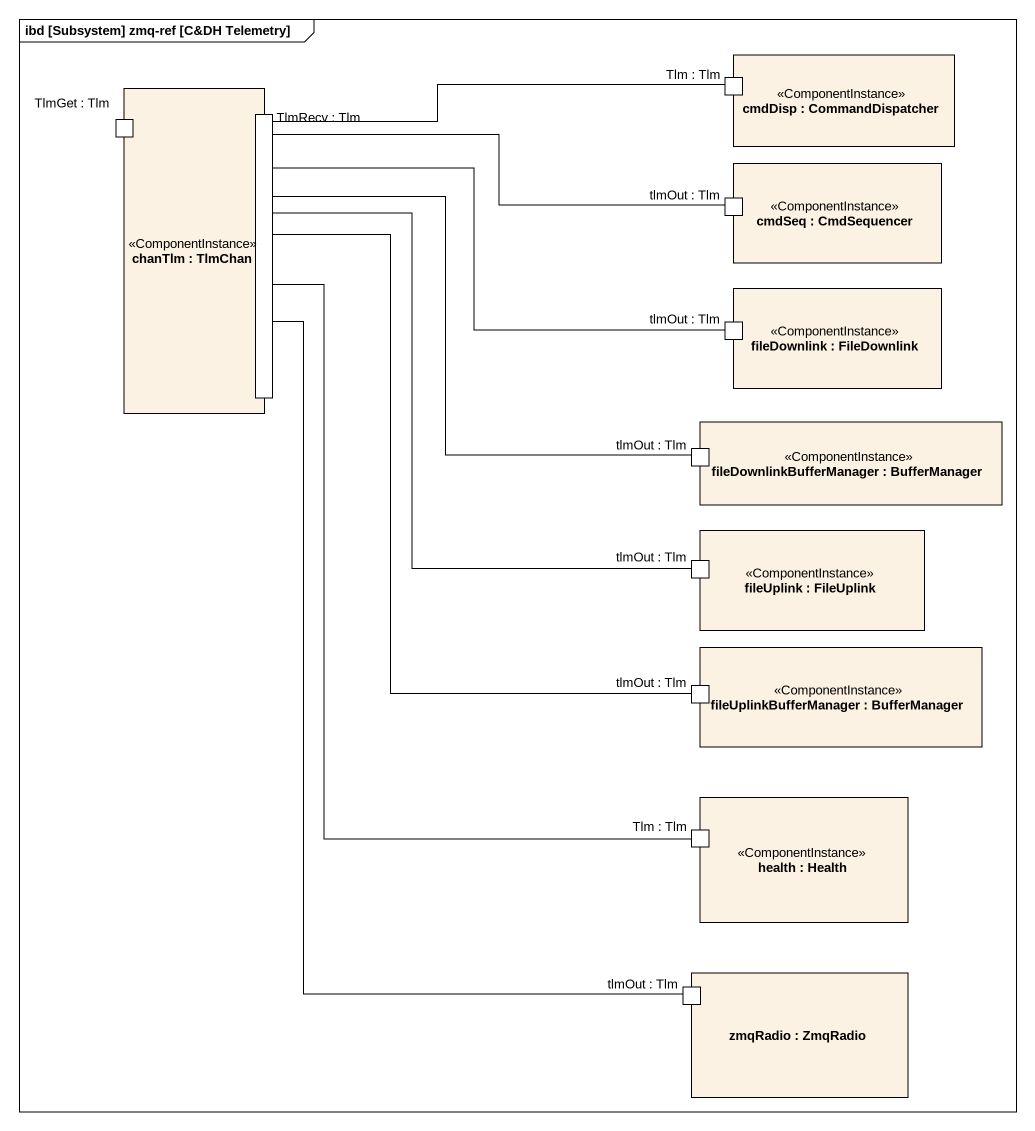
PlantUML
@startuml
mainframe ibd [Subsystem] zmq-ref [C&DH Telemetry]
rectangle "chanTlm : TlmChan" as chanTlm <<ComponentInstance>> {
  port "TlmGet : Tlm" as TlmGet_Tlm
  port "TlmRecv : Tlm" as TlmRecv_Tlm
}
rectangle "cmdDisp : CommandDispatcher" as cmdDisp <<ComponentInstance>> {
  port "Tlm : Tlm" as Tlm_Tlm
}
rectangle "cmdSeq : CmdSequencer" as cmdSeq <<ComponentInstance>> {
  port "tlmOut : Tlm" as tlmOut_Tlm
}
rectangle "fileDownlink : FileDownlink" as fileDownlink <<ComponentInstance>> {
  port "tlmOut : Tlm" as tlmOut_Tlm_2
}
rectangle "fileDownlinkBufferManager : BufferManager" as fileDownlinkBufferManager <<ComponentInstance>> {
  port "tlmOut : Tlm" as tlmOut_Tlm_3
}
rectangle "fileUplink : FileUplink" as fileUplink <<ComponentInstance>> {
  port "tlmOut : Tlm" as tlmOut_Tlm_4
}
rectangle "fileUplinkBufferManager : BufferManager" as fileUplinkBufferManager <<ComponentInstance>> {
  port "tlmOut : Tlm" as tlmOut_Tlm_5
}
rectangle "health : Health" as health <<ComponentInstance>> {
  port "Tlm : Tlm" as Tlm_Tlm_2
}
rectangle "zmqRadio : ZmqRadio" as zmqRadio {
  port "tlmOut : Tlm" as tlmOut_Tlm_6
}
Tlm_Tlm -left- TlmRecv_Tlm
tlmOut_Tlm -left- TlmRecv_Tlm
tlmOut_Tlm_2 -left- TlmRecv_Tlm
tlmOut_Tlm_3 -left- TlmRecv_Tlm
tlmOut_Tlm_4 -up- TlmRecv_Tlm
tlmOut_Tlm_5 -up- TlmRecv_Tlm
Tlm_Tlm_2 -up- TlmRecv_Tlm
tlmOut_Tlm_6 -up- TlmRecv_Tlm
@enduml
